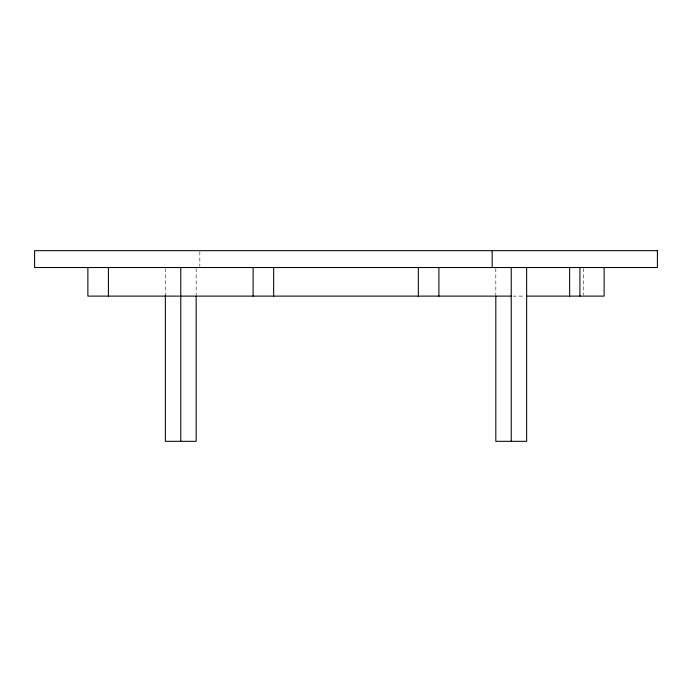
<?xml version="1.0" encoding="UTF-8"?>
<svg xmlns="http://www.w3.org/2000/svg" width="692" height="692" viewBox="0 0 692 692"><rect width="100%" height="100%" fill="white"/><g stroke="black" fill="none" stroke-linecap="round" stroke-linejoin="round"><path stroke-width="0.52" stroke-dasharray="3.46 2.59" d="M513.04 296.115L524.796 296.115M583.572 268.574L583.572 295.052M495.818 268.574L495.818 295.052M199.832 251.724L199.832 266.463M196.173 268.574L196.173 295.052M165.353 268.574L165.353 295.052"/><path stroke-width="1.04" d="M511.232 296.115L87.875 296.115L87.875 267.519M526.603 296.115L604.125 296.115L604.125 267.519M579.922 267.519L579.922 296.115M569.646 267.519L569.646 296.115M526.647 267.519L526.647 441.323L495.818 441.323L495.818 296.115M511.232 267.519L511.232 441.323M492.168 250.677L492.168 267.519M438.892 267.519L438.892 296.115M418.34 267.519L418.34 296.115M273.66 267.519L273.66 296.115M253.108 267.519L253.108 296.115M196.173 296.115L196.173 441.323L165.353 441.323L165.353 295.579M180.768 267.519L180.768 441.323M108.419 267.519L108.419 296.115M657.4 250.677L34.6 250.677L34.6 267.519L657.4 267.519L657.4 250.677"/></g></svg>
